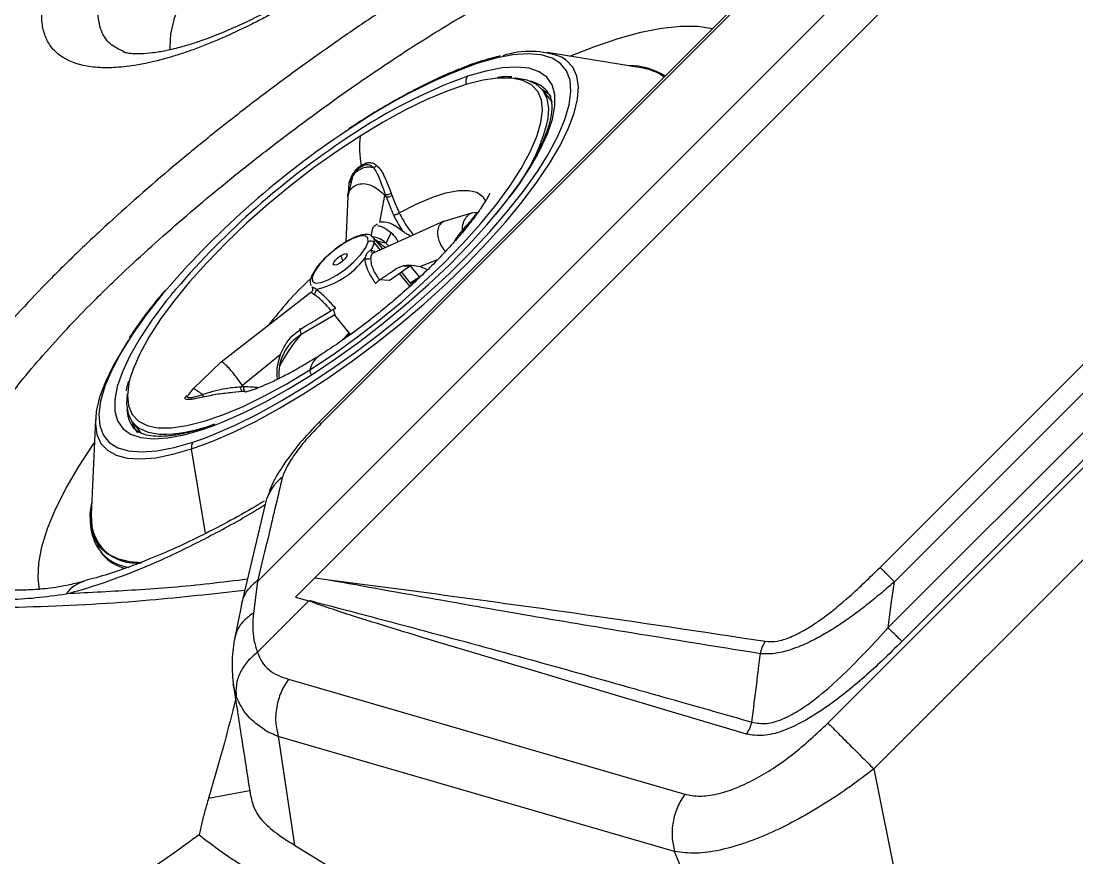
# Model space of a CAD drawing. Extents: x 409 to 498, y 628 to 778.
# Drawn here: x 482.229 to 486.954, y 652.049 to 655.792 of the extents above; entities that cross this region are included whole.
import ezdxf

# ---------------------------------------------------------------- set-up
doc = ezdxf.new("R2010")
doc.units = 0
doc.header["$MEASUREMENT"] = 0
doc.layers.add('1', color=4, linetype='Continuous')
doc.layers.add('GEOMETRY', color=4, linetype='Continuous', lineweight=25)

# ---------------------------------------------------------------- blocks, each defined once
blk = doc.blocks.new('2026_PULSE')
at = {"layer": 'GEOMETRY'}
for p, q in [((81.1542, 14.7679), (74.7122, 8.326)), ((81.1386, 14.5132), (74.967, 8.3415)), ((80.4423, 14.4943), (74.9859, 9.0379)), ((80.4503, 14.4862), (74.9939, 9.0298)), ((77.2633, 7.6915), (81.7888, 12.217)), ((81.9941, 12.0117), (77.4685, 7.4861)), ((77.4966, 8.3877), (81.0924, 11.9836)), ((77.5327, 8.1183), (81.3619, 11.9474)), ((81.1565, 11.9195), (77.5607, 8.3237)), ((81.4235, 11.8858), (77.5944, 8.0566)), ((76.4272, 10.6229), (76.0063, 10.6915)), ((76.5353, 10.5873), (76.5095, 10.6005)), ((76.0159, 10.4874), (75.9854, 10.525)), ((76.0091, 10.5143), (76.0062, 10.5181)), ((75.1356, 10.1363), (75.1145, 10.0465)), ((75.1293, 10.1153), (75.1344, 10.1313)), ((75.1476, 10.1554), (75.1376, 10.1399)), ((75.1179, 10.061), (75.1209, 10.1088)), ((75.1145, 10.0464), (75.105, 9.8427)), ((75.2574, 9.9325), (75.2805, 10.0513)), ((75.2805, 10.0513), (75.2858, 10.0458)), ((75.7768, 9.9673), (75.8239, 10.0276)), ((75.8239, 10.0276), (75.8246, 10.0268)), ((75.673, 9.9742), (75.5439, 9.936)), ((75.6897, 9.9756), (75.6683, 9.973)), ((75.5446, 9.9363), (75.2274, 9.793)), ((75.6708, 9.9463), (75.6759, 9.9466)), ((75.309, 9.8847), (75.2849, 9.838)), ((75.2707, 9.8125), (75.2297, 9.863)), ((75.2329, 9.8403), (75.2595, 9.8075)), ((75.2482, 9.8463), (75.2374, 9.8535)), ((75.2849, 9.838), (75.2482, 9.8463)), ((75.2849, 9.838), (75.2998, 9.8257)), ((75.2275, 9.7938), (75.2276, 9.7939)), ((75.3046, 9.6745), (75.3899, 9.7356)), ((75.3655, 9.7363), (75.3899, 9.7356)), ((75.4362, 9.686), (75.3934, 9.7379)), ((75.4366, 9.7338), (75.5168, 9.7651)), ((75.4716, 9.7195), (75.4366, 9.7338)), ((75.3444, 9.703), (75.3918, 9.6447)), ((75.4006, 9.6526), (75.3541, 9.7099)), ((75.3004, 9.6715), (75.2551, 9.6744)), ((75.3004, 9.6715), (75.3046, 9.6745)), ((75.4148, 9.6729), (75.3948, 9.6598)), ((75.4117, 9.6678), (75.3963, 9.6579)), ((75.4251, 9.6762), (75.4117, 9.6678)), ((75.4362, 9.686), (75.4148, 9.6729)), ((74.9496, 9.6176), (74.547, 9.3061)), ((75.0496, 9.5133), (74.9057, 9.4295)), ((75.0487, 9.5439), (75.0567, 9.5175)), ((75.0567, 9.5175), (75.0496, 9.5133)), ((75.0548, 9.5164), (75.1254, 9.4294)), ((74.9057, 9.4295), (74.901, 9.4578)), ((75.1197, 9.4364), (75.0863, 9.4014)), ((75.1213, 9.4345), (75.101, 9.4137)), ((74.8122, 9.3391), (74.643, 9.2015)), ((74.5478, 9.3068), (74.4216, 9.1862)), ((74.4215, 9.1862), (74.3987, 9.1574)), ((74.6416, 9.1741), (74.6, 9.1696)), ((74.6475, 9.1952), (74.643, 9.2015)), ((73.9848, 9.049), (73.9657, 8.6229)), ((74.152, 9.0354), (74.1825, 8.9978)), ((74.5178, 9.0284), (74.4751, 9.0129)), ((74.1515, 9.0175), (74.1545, 9.0136)), ((74.1825, 8.9978), (74.1945, 8.9852)), ((74.4637, 9.0046), (74.5078, 9.0199)), ((74.4214, 8.9482), (74.4698, 8.9651)), ((74.4776, 8.5395), (74.4154, 8.9179)), ((74.7464, 8.6772), (74.6367, 8.2169)), ((74.0101, 8.4546), (74.0182, 8.4446)), ((74.7102, 8.324), (74.6916, 8.1834)), ((74.7122, 8.326), (74.7102, 8.324)), ((74.967, 8.3415), (74.8804, 8.2549)), ((74.967, 8.3415), (75.0308, 8.3317)), ((74.9406, 8.2388), (74.7102, 8.0084)), ((74.8804, 8.2549), (74.9406, 8.2388)), ((74.9406, 8.2388), (74.9428, 8.2382)), ((74.6379, 8.2196), (74.6058, 8.0588)), ((74.6029, 7.8607), (74.6019, 7.8652)), ((74.6148, 7.8096), (74.6029, 7.8607)), ((74.8484, 7.8877), (76.6225, 7.3733)), ((76.577, 7.117), (74.803, 7.6314)), ((74.803, 7.6314), (74.8072, 7.6029)), ((74.8072, 7.6029), (74.8753, 7.1457)), ((77.4685, 7.4861), (77.5766, 6.9519)), ((74.4912, 7.3548), (74.6749, 7.3899)), ((74.8753, 7.1457), (77.1198, 5.7713)), ((77.1198, 5.7713), (76.577, 7.117))]:
    blk.add_line(p, q, dxfattribs=at)
at = {"layer": 'GEOMETRY', "flags": 128}
for points in [[(74.5164, 11.1877), (74.4974, 11.16), (74.442, 11.0726), (74.3963, 10.9894), (74.3607, 10.9112), (74.3356, 10.8389), (74.3212, 10.7732), (74.3178, 10.7148), (74.3185, 10.7025)], [(76.1083, 10.6748), (76.2154, 10.7173), (76.3238, 10.7541), (76.4251, 10.7818), (76.5188, 10.8002), (76.6041, 10.8092), (76.6805, 10.8088), (76.7472, 10.799)], [(76.0104, 10.2346), (76.0145, 10.2415), (76.0558, 10.3196), (76.0862, 10.392), (76.1054, 10.4578), (76.113, 10.5164), (76.1091, 10.5671), (76.0936, 10.6093), (76.0668, 10.6425), (76.0289, 10.6665), (75.9804, 10.681), (75.9218, 10.6857), (75.8536, 10.6807), (75.7768, 10.6659), (75.692, 10.6417)], [(74.4154, 8.9179), (74.5061, 8.951), (74.6026, 8.9926), (74.7038, 9.0424), (74.8087, 9.0998), (74.9162, 9.1641), (75.0253, 9.2349), (75.1348, 9.3113), (75.2435, 9.3925), (75.3505, 9.4778), (75.4545, 9.5662), (75.5545, 9.6568), (75.6495, 9.7487), (75.7385, 9.8411), (75.8206, 9.9328), (75.895, 10.023), (75.9608, 10.1107), (76.0175, 10.1951), (76.0644, 10.2753), (76.101, 10.3505), (76.127, 10.4198), (76.1421, 10.4826), (76.1462, 10.5383), (76.1391, 10.5862), (76.1211, 10.6259), (76.0922, 10.6569), (76.0709, 10.6707)], [(75.9644, 10.2361), (75.9745, 10.2551), (76.0081, 10.3273), (76.0306, 10.3933), (76.0416, 10.4522), (76.0411, 10.5034), (76.0291, 10.5463), (76.0056, 10.5804), (75.971, 10.6053), (75.9257, 10.6207), (75.8702, 10.6264), (75.8052, 10.6223), (75.7314, 10.6086), (75.6497, 10.5853)], [(75.7738, 10.5755), (75.7199, 10.5672), (75.6429, 10.5478), (75.5585, 10.519), (75.4678, 10.481), (75.3719, 10.4345), (75.2721, 10.3799), (75.1696, 10.3179)], [(75.9858, 10.4339), (75.9809, 10.4794), (75.9644, 10.5177), (75.9365, 10.5469), (75.8976, 10.5666), (75.848, 10.5766), (75.7886, 10.5768), (75.7738, 10.5755)], [(76.0109, 10.3955), (76.0137, 10.4408), (76.0063, 10.4858), (75.9875, 10.5223), (75.9576, 10.5497), (75.9168, 10.5678), (75.8658, 10.5764), (75.8618, 10.5766)], [(75.9831, 10.5277), (76.0083, 10.5116), (76.025, 10.4949)], [(76.0159, 10.4874), (76.0262, 10.4723), (76.0286, 10.4681)], [(74.9442, 9.2715), (75.0482, 9.3401), (75.1522, 9.4144), (75.2551, 9.4934), (75.3555, 9.5763), (75.4521, 9.6618), (75.5437, 9.7491), (75.6292, 9.8369), (75.7076, 9.9242), (75.7777, 10.0099), (75.8388, 10.0929), (75.89, 10.1721), (75.9308, 10.2466), (75.9606, 10.3154), (75.979, 10.3776), (75.9858, 10.4325), (75.9858, 10.4339)], [(75.1696, 10.3179), (75.0656, 10.2493), (74.9615, 10.1751), (74.8587, 10.096), (74.7583, 10.0132), (74.6617, 9.9276), (74.5701, 9.8403), (74.4845, 9.7525), (74.4062, 9.6652), (74.3361, 9.5795), (74.275, 9.4965), (74.2238, 9.4173), (74.183, 9.3429), (74.1532, 9.2741), (74.1395, 9.2312)], [(74.4698, 8.9651), (74.5131, 8.9818), (74.6108, 9.0242), (74.7133, 9.0751), (74.8197, 9.1339), (74.9286, 9.1999), (75.0389, 9.2725), (75.1494, 9.3508), (75.2589, 9.4339), (75.3662, 9.521), (75.4701, 9.6111), (75.5694, 9.7032), (75.6632, 9.7963), (75.7503, 9.8894), (75.8298, 9.9815), (75.9008, 10.0715), (75.9626, 10.1585), (76.0104, 10.2346)], [(74.5078, 9.0199), (74.5524, 9.0371), (74.647, 9.0786), (74.7463, 9.1284), (74.8494, 9.186), (74.9548, 9.2508), (75.0614, 9.322), (75.168, 9.3987), (75.2733, 9.48), (75.3761, 9.5651), (75.4751, 9.6528), (75.5692, 9.7422), (75.6573, 9.8323), (75.7383, 9.9218), (75.8114, 10.0099), (75.8756, 10.0955), (75.9302, 10.1776), (75.9644, 10.2361)], [(75.1293, 10.1153), (75.1292, 10.1142), (75.1288, 10.1131), (75.1281, 10.1121), (75.1271, 10.1112), (75.1259, 10.1104), (75.1244, 10.1097), (75.1227, 10.1092), (75.1209, 10.1088)], [(75.3447, 9.9738), (75.4197, 10.0123), (75.4897, 10.0422), (75.5533, 10.0629), (75.6091, 10.0738), (75.6558, 10.0748), (75.6924, 10.0659), (75.7181, 10.0471), (75.7302, 10.0262)], [(75.2055, 9.8449), (75.2041, 9.863), (75.1905, 9.8715), (75.1663, 9.8697), (75.1336, 9.8578), (75.0956, 9.8368), (75.0562, 9.8089), (75.0192, 9.7768), (74.9881, 9.7436), (74.9661, 9.7126), (74.9553, 9.6867)], [(74.9553, 9.6867), (74.9567, 9.6687), (74.9702, 9.6601), (74.9945, 9.6619), (75.0272, 9.6739), (75.0651, 9.6948), (75.1045, 9.7228), (75.1415, 9.7549), (75.1726, 9.7881), (75.1946, 9.8191), (75.2055, 9.8449)], [(75.0765, 9.7481), (75.0649, 9.7419), (75.0555, 9.7393), (75.05, 9.7408), (75.0491, 9.7461), (75.0529, 9.7544), (75.061, 9.7644), (75.0719, 9.7747), (75.0842, 9.7836)], [(75.0842, 9.7836), (75.0959, 9.7898), (75.1052, 9.7924), (75.1107, 9.7909), (75.1116, 9.7856), (75.1078, 9.7773), (75.0998, 9.7673), (75.0888, 9.757), (75.0765, 9.7481)], [(75.4117, 9.6678), (75.4131, 9.6713), (75.4148, 9.6729)], [(74.3058, 9.6348), (74.2836, 9.6084), (74.2126, 9.5183), (74.1508, 9.4314), (74.099, 9.3483), (74.0576, 9.2702), (74.0272, 9.1979), (74.008, 9.132), (74.0004, 9.0735), (74.0043, 9.0228), (74.0198, 8.9806), (74.0466, 8.9473), (74.0845, 8.9234), (74.133, 8.9089), (74.1917, 8.9042), (74.2598, 8.9092), (74.3367, 8.9239), (74.4214, 8.9482)], [(74.3246, 9.608), (74.3021, 9.5799), (74.2379, 9.4943), (74.1832, 9.4123), (74.1389, 9.3347), (74.1053, 9.2626), (74.0828, 9.1966), (74.0718, 9.1377), (74.0723, 9.0865), (74.0844, 9.0436), (74.1078, 9.0095), (74.1424, 8.9846), (74.1877, 8.9692), (74.2432, 8.9635), (74.3082, 8.9676), (74.382, 8.9813), (74.4637, 9.0046)], [(74.132, 9.4024), (74.1133, 9.3733), (74.0664, 9.2932), (74.0298, 9.218), (74.0038, 9.1487), (73.9887, 9.0859), (73.9846, 9.0302), (73.9891, 8.9923)], [(74.2542, 9.0141), (74.2657, 9.0128), (74.3252, 9.0126), (74.3939, 9.0223), (74.4709, 9.0416), (74.5553, 9.0704), (74.646, 9.1084), (74.7419, 9.155), (74.8417, 9.2096), (74.9442, 9.2715)], [(74.1395, 9.2312), (74.1348, 9.2118), (74.128, 9.1569), (74.1329, 9.11), (74.1493, 9.0717), (74.1772, 9.0426), (74.2162, 9.0228), (74.2542, 9.0141)], [(74.1264, 9.1648), (74.1236, 9.1196), (74.1311, 9.0746), (74.1499, 9.0381), (74.1798, 9.0107), (74.2206, 8.9925), (74.2716, 8.984), (74.2756, 8.9837)], [(74.1498, 9.0382), (74.163, 9.0054), (74.1734, 8.9904)], [(74.9859, 9.0379), (74.9868, 9.0369), (74.9939, 9.0298)], [(73.9891, 8.9923), (73.9916, 8.9823), (74.0097, 8.9426), (74.0386, 8.9116), (74.078, 8.8895), (74.1275, 8.8766), (74.1867, 8.873), (74.2549, 8.8787), (74.3314, 8.8938), (74.4154, 8.9179)], [(73.7345, 8.2881), (73.728, 8.3395), (73.731, 8.4063), (73.7452, 8.4804), (73.7704, 8.5615), (73.8066, 8.6488), (73.8535, 8.7419), (73.9107, 8.8399), (73.9779, 8.9424), (73.9802, 8.9457)], [(74.1895, 8.4083), (74.1392, 8.4122), (74.0831, 8.4256), (74.0372, 8.4484), (74.0018, 8.4803), (73.9774, 8.521), (73.9641, 8.5703), (73.962, 8.6277), (73.9682, 8.6774)], [(73.9657, 8.6229), (73.9681, 8.5702), (73.9813, 8.521), (74.0057, 8.4803), (74.0409, 8.4485), (74.0868, 8.4258), (74.1428, 8.4125), (74.1878, 8.4087)], [(74.0126, 8.4517), (74.0107, 8.4539), (74.0101, 8.4546)], [(77.5327, 8.1183), (77.5483, 8.2333), (77.5607, 8.3237)]]:
    blk.add_lwpolyline(points, dxfattribs=at)
at = {"layer": 'GEOMETRY'}
for centre, radius, start, end in [((75.931, 10.3045), 0.392, 69.0868, 108.1954), ((76.5556, 8.2544), 2.5387, 109.8878, 124.6686), ((75.7107, 10.6281), 0.0231, 108.658, 144.0952), ((76.3831, 10.371), 0.2608, 54.8852, 92.1233), ((76.4718, 8.3226), 2.4074, 109.9672, 125.0837), ((75.6855, 10.5623), 0.0425, 147.2276, 198.8628), ((76.3968, 10.3955), 0.2294, 54.3274, 82.3706), ((76.3998, 10.4032), 0.2214, 53.805, 82.8917), ((75.903, 10.4307), 0.1352, 40.2705, 77.8884), ((75.1684, 10.5924), 0.8652, 319.2494, 346.8473), ((77.3061, 7.0305), 3.973, 123.5308, 139.0424), ((75.5605, 10.2674), 0.3942, 172.6383, 191.8197), ((77.1179, 7.261), 3.6485, 123.8041, 139.9621), ((75.2889, 10.0889), 0.0327, 257.3816, 306.2974), ((75.2923, 10.0788), 0.0336, 258.7289, 306.3401), ((75.2165, 9.8266), 0.0214, 39.8032, 120.9844), ((75.1243, 9.8684), 0.1122, 326.6459, 345.4577), ((75.2166, 9.7709), 0.0958, 44.5005, 84.6946), ((75.2098, 9.8486), 0.0245, 340.1283, 36.256), ((75.0125, 9.7461), 0.0808, 9.8319, 27.6079), ((75.234, 9.8086), 0.0161, 186.7133, 246.2983), ((74.8906, 10.002), 0.3792, 282.5043, 322.093), ((75.2021, 9.8887), 0.1203, 264.0861, 276.8693), ((74.9638, 9.6728), 0.0164, 121.4666, 167.3392), ((75.9829, 8.5589), 1.5257, 132.8284, 143.2805), ((74.9433, 9.6309), 0.0294, 311.6546, 1.8669), ((75.0093, 9.2542), 0.2036, 120.5985, 186.0218), ((75.5525, 8.8891), 0.8442, 139.9887, 151.7942), ((75.0442, 9.2506), 0.1021, 124.8748, 168.1528), ((74.9789, 9.2723), 0.0347, 181.3371, 221.0994), ((74.658, 9.1908), 0.0235, 170.021, 225.6527), ((74.67, 9.1906), 0.0229, 168.6399, 225.4938), ((74.2685, 9.099), 0.1426, 181.1798, 214.8759), ((74.2754, 9.6497), 0.666, 270.0139, 289.0877), ((74.4824, 8.991), 0.0231, 108.4527, 144.1247), ((74.4546, 8.9259), 0.04, 146.0924, 191.4984), ((74.9354, 8.6326), 0.1942, 125.9793, 166.6828), ((74.1655, 8.6072), 0.2003, 175.5065, 277.5204), ((74.1634, 8.5915), 0.2057, 222.8425, 261.7003), ((74.162, 8.5673), 0.189, 220.4701, 256.4046), ((73.9737, 8.1831), 0.1475, 104.5851, 144.0931)]:
    blk.add_arc(centre, radius, start, end, dxfattribs=at)
for points, knots in [([(74.5503, 10.7552), (74.5916, 10.7731), (74.6336, 10.7927), (74.6976, 10.8246), (74.7191, 10.8357), (74.7625, 10.8586), (74.7843, 10.8705), (74.8935, 10.9315), (74.9814, 10.9858), (75.114, 11.0753), (75.1584, 11.1065), (75.225, 11.1554), (75.2473, 11.172), (75.2913, 11.2055), (75.3131, 11.2225), (75.4217, 11.3085), (75.5061, 11.3806), (75.6087, 11.4749), (75.6291, 11.4939), (75.6695, 11.5325), (75.6895, 11.5519), (75.7485, 11.6102), (75.7865, 11.6492), (75.8969, 11.7669), (75.9656, 11.846), (76.0452, 11.9457), (76.0607, 11.9656), (76.0909, 12.0051), (76.1056, 12.0247), (76.1482, 12.0831), (76.1749, 12.1216), (76.2248, 12.1975), (76.2481, 12.2349), (76.2804, 12.2902), (76.2908, 12.3084), (76.3106, 12.3448), (76.32, 12.3627), (76.3644, 12.4507), (76.3918, 12.5165), (76.421, 12.608), (76.4287, 12.6374), (76.44, 12.6936), (76.4435, 12.72), (76.4478, 12.7942), (76.4424, 12.8371), (76.4252, 12.8821), (76.4212, 12.8907), (76.4122, 12.9069), (76.4072, 12.9145), (76.3908, 12.9359), (76.3778, 12.9481), (76.3482, 12.9687), (76.3315, 12.977), (76.3035, 12.9866), (76.2936, 12.9893), (76.273, 12.9937), (76.2622, 12.9955), (76.2059, 13.0014), (76.1545, 12.9981), (76.068, 12.9814), (76.0375, 12.9739), (75.9894, 12.9597), (75.9729, 12.9545), (75.9394, 12.9431), (75.9223, 12.9369), (75.8702, 12.917), (75.8342, 12.902), (75.7783, 12.8766), (75.7594, 12.8677), (75.7213, 12.8492), (75.702, 12.8396), (75.6048, 12.7895), (75.5241, 12.7434), (75.4192, 12.6784), (75.398, 12.665), (75.3553, 12.6375), (75.3337, 12.6234), (75.2688, 12.5803), (75.2256, 12.5505), (75.0954, 12.4583), (75.0083, 12.393), (74.8988, 12.3064), (74.8769, 12.2889), (74.8334, 12.2536), (74.8118, 12.2358), (74.7476, 12.1823), (74.6631, 12.1101), (74.5811, 12.0364), (74.5205, 11.9804), (74.5005, 11.9617), (74.4608, 11.9239), (74.4411, 11.905), (74.3443, 11.8105), (74.2722, 11.7357), (74.1717, 11.6243), (74.1396, 11.5874), (74.0934, 11.5321), (74.0783, 11.5137), (74.0492, 11.4774), (74.0351, 11.4594), (73.9671, 11.3704), (73.92, 11.302), (73.8707, 11.2199), (73.8613, 11.2037), (73.8435, 11.1715), (73.8351, 11.1556), (73.8116, 11.1089), (73.7982, 11.0789), (73.7646, 10.9926), (73.7509, 10.9397), (73.7452, 10.8795), (73.7447, 10.8678), (73.7447, 10.8452), (73.7453, 10.8343), (73.7488, 10.8028), (73.7534, 10.7833), (73.7671, 10.7475), (73.7761, 10.7311), (73.7989, 10.7016), (73.8126, 10.6883), (73.8598, 10.6542), (73.8995, 10.6387), (73.9589, 10.6282), (73.9713, 10.6266), (73.9971, 10.6242), (74.0105, 10.6235), (74.0521, 10.6228), (74.0814, 10.6242), (74.1738, 10.6339), (74.2415, 10.6477), (74.3336, 10.6744), (74.3524, 10.6803), (74.3906, 10.6928), (74.4099, 10.6996), (74.4687, 10.7211), (74.509, 10.7372), (74.5503, 10.7552)], [0, 0, 0, 0, 0.015625, 0.015625, 0.023437, 0.023437, 0.03125, 0.03125, 0.0625, 0.0625, 0.078125, 0.078125, 0.085937, 0.085937, 0.09375, 0.09375, 0.125, 0.125, 0.132812, 0.132812, 0.140625, 0.140625, 0.15625, 0.15625, 0.1875, 0.1875, 0.195312, 0.195312, 0.203125, 0.203125, 0.21875, 0.21875, 0.234375, 0.234375, 0.242187, 0.242187, 0.25, 0.25, 0.28125, 0.28125, 0.296875, 0.296875, 0.3125, 0.3125, 0.34375, 0.34375, 0.351562, 0.351562, 0.359375, 0.359375, 0.375, 0.375, 0.390625, 0.390625, 0.398437, 0.398437, 0.40625, 0.40625, 0.4375, 0.4375, 0.453125, 0.453125, 0.460937, 0.460937, 0.46875, 0.46875, 0.484375, 0.484375, 0.492187, 0.492187, 0.5, 0.5, 0.53125, 0.53125, 0.539062, 0.539062, 0.546875, 0.546875, 0.5625, 0.5625, 0.59375, 0.59375, 0.601562, 0.601562, 0.609375, 0.609375, 0.625, 0.640625, 0.640625, 0.648437, 0.648437, 0.65625, 0.65625, 0.6875, 0.6875, 0.703125, 0.703125, 0.710937, 0.710937, 0.71875, 0.71875, 0.75, 0.75, 0.757812, 0.757812, 0.765625, 0.765625, 0.78125, 0.78125, 0.8125, 0.8125, 0.820312, 0.820312, 0.828125, 0.828125, 0.84375, 0.84375, 0.859375, 0.859375, 0.875, 0.875, 0.90625, 0.90625, 0.914062, 0.914062, 0.921875, 0.921875, 0.9375, 0.9375, 0.96875, 0.96875, 0.976562, 0.976562, 0.984375, 0.984375, 1, 1, 1, 1]), ([(74.1119, 10.6951), (74.0904, 10.7053), (74.0411, 10.7288), (74.0029, 10.7961), (73.992, 10.8893), (74.0184, 11.0052), (74.0792, 11.1398), (74.1744, 11.2903), (74.2999, 11.4526), (74.4521, 11.6223), (74.6251, 11.7949), (74.8134, 11.9658), (75.0103, 12.13), (75.2102, 12.283), (75.4112, 12.4235), (75.6082, 12.5458), (75.7987, 12.6466), (75.9652, 12.7144), (76.1041, 12.7483), (76.2139, 12.7517), (76.2949, 12.7225), (76.344, 12.678), (76.3531, 12.6325), (76.3561, 12.6173)], [0, 0, 0, 0, 0.037222, 0.085046, 0.13287, 0.181425, 0.229982, 0.279348, 0.328719, 0.378522, 0.428329, 0.478088, 0.527848, 0.57712, 0.626391, 0.6782, 0.730005, 0.784627, 0.832332, 0.880034, 0.927873, 0.975712, 1, 1, 1, 1]), ([(76.3605, 12.619), (76.3604, 12.6191), (76.3598, 12.6209), (76.3617, 12.6136), (76.3616, 12.5949), (76.3583, 12.5638), (76.3495, 12.5222), (76.334, 12.4703), (76.3107, 12.4089), (76.279, 12.3391), (76.2388, 12.2622), (76.1901, 12.1794), (76.1331, 12.0923), (76.0683, 12.0018), (75.9957, 11.9082), (75.9154, 11.8118), (75.8278, 11.7134), (75.7338, 11.6146), (75.6346, 11.5167), (75.5317, 11.4214), (75.4264, 11.33), (75.3197, 11.2433), (75.2116, 11.1614), (75.1022, 11.084), (74.9922, 11.0116), (74.8828, 10.945), (74.7757, 10.8851), (74.6724, 10.8327), (74.5746, 10.7883), (74.4879, 10.7537), (74.4369, 10.7368), (74.4139, 10.7292)], [0, 0, 0, 0, 0.0021279, 0.0323008, 0.0619243, 0.0920206, 0.1232332, 0.1557419, 0.1894699, 0.224201, 0.2596544, 0.2955383, 0.3315833, 0.3675901, 0.4040057, 0.4412863, 0.4792169, 0.5175608, 0.5560633, 0.5944001, 0.6323327, 0.6697098, 0.7068562, 0.7444814, 0.7824117, 0.8204935, 0.8584998, 0.8962127, 0.9334369, 0.9699943, 1, 1, 1, 1]), ([(76.8888, 11.3314), (76.8882, 11.3326), (76.8875, 11.3339), (76.8863, 11.3363), (76.8843, 11.34), (76.8796, 11.3484), (76.8753, 11.3553), (76.8662, 11.3686), (76.8596, 11.3769), (76.838, 11.4002), (76.8214, 11.4136), (76.7651, 11.4472), (76.7188, 11.461), (76.6495, 11.4672), (76.6351, 11.4679), (76.6055, 11.4681), (76.5902, 11.4677), (76.5429, 11.4648), (76.5096, 11.4606), (76.4393, 11.4481), (76.4024, 11.4396), (76.3442, 11.4238), (76.3244, 11.418), (76.2837, 11.4053), (76.2629, 11.3984), (76.1569, 11.3614), (76.0671, 11.3241), (75.9248, 11.2573), (75.876, 11.2332), (75.801, 11.1944), (75.7757, 11.181), (75.7243, 11.1532), (75.6983, 11.1389), (75.5679, 11.0657), (75.4612, 11.0016), (75.2977, 10.8975), (75.2425, 10.8615), (75.131, 10.7868), (75.0745, 10.7479), (74.906, 10.6295), (74.7945, 10.5476), (74.6283, 10.4202), (74.5732, 10.377), (74.4907, 10.311), (74.4632, 10.2888), (74.4086, 10.2441), (74.3816, 10.2218), (74.2477, 10.11), (74.1447, 10.02), (73.9964, 9.8841), (73.948, 9.8386), (73.877, 9.7701), (73.8536, 9.7472), (73.8076, 9.7016), (73.7851, 9.6789), (73.6748, 9.5661), (73.5938, 9.4777), (73.483, 9.3475), (73.4479, 9.3045), (73.3981, 9.2406), (73.382, 9.2194), (73.351, 9.1775), (73.3361, 9.1569), (73.2647, 9.0548), (73.217, 8.9771), (73.1598, 8.8663), (73.1432, 8.8304), (73.1148, 8.7604), (73.1033, 8.7266), (73.0944, 8.6943)], [0, 0, 0, 0, 0.001953, 0.001953, 0.003906, 0.007812, 0.015625, 0.015625, 0.03125, 0.03125, 0.0625, 0.0625, 0.125, 0.125, 0.140625, 0.140625, 0.15625, 0.15625, 0.1875, 0.1875, 0.21875, 0.21875, 0.234375, 0.234375, 0.25, 0.25, 0.3125, 0.3125, 0.34375, 0.34375, 0.359375, 0.359375, 0.375, 0.375, 0.4375, 0.4375, 0.46875, 0.46875, 0.5, 0.5, 0.5625, 0.5625, 0.59375, 0.59375, 0.609375, 0.609375, 0.625, 0.625, 0.6875, 0.6875, 0.71875, 0.71875, 0.734375, 0.734375, 0.75, 0.75, 0.8125, 0.8125, 0.84375, 0.84375, 0.859375, 0.859375, 0.875, 0.875, 0.9375, 0.9375, 0.96875, 0.96875, 1, 1, 1, 1]), ([(73.344, 8.6888), (73.3522, 8.7182), (73.3628, 8.7489), (73.389, 8.8125), (73.4044, 8.8452), (73.4572, 8.946), (73.5013, 9.0165), (73.5673, 9.1092), (73.581, 9.128), (73.6096, 9.166), (73.6245, 9.1853), (73.6705, 9.2433), (73.7028, 9.2823), (73.8049, 9.4004), (73.8795, 9.4805), (73.9809, 9.5827), (74.0015, 9.6033), (74.0437, 9.6446), (74.0652, 9.6653), (74.1303, 9.7274), (74.1746, 9.7686), (74.3105, 9.8917), (74.4047, 9.9732), (74.5269, 10.0745), (74.5516, 10.0948), (74.6013, 10.1352), (74.6264, 10.1554), (74.7016, 10.2152), (74.7519, 10.2544), (74.9033, 10.3701), (75.0048, 10.4446), (75.158, 10.5525), (75.2095, 10.5879), (75.3109, 10.6561), (75.361, 10.689), (75.5097, 10.7843), (75.6067, 10.8432), (75.7254, 10.9107), (75.749, 10.9239), (75.7957, 10.9495), (75.8188, 10.9619), (75.8871, 10.9978), (75.9315, 11.0201), (76.0611, 11.0822), (76.1429, 11.1171), (76.2395, 11.1519), (76.2585, 11.1584), (76.2956, 11.1705), (76.3137, 11.176), (76.3668, 11.191), (76.4005, 11.1991), (76.4646, 11.2114), (76.495, 11.2156), (76.5381, 11.2188), (76.5521, 11.2194), (76.5792, 11.2195), (76.5924, 11.2191), (76.6556, 11.2142), (76.6978, 11.2021), (76.7664, 11.162), (76.7927, 11.134), (76.8106, 11.0975)], [0, 0, 0, 0, 0.03125, 0.03125, 0.0625, 0.0625, 0.125, 0.125, 0.140625, 0.140625, 0.15625, 0.15625, 0.1875, 0.1875, 0.25, 0.25, 0.265625, 0.265625, 0.28125, 0.28125, 0.3125, 0.3125, 0.375, 0.375, 0.390625, 0.390625, 0.40625, 0.40625, 0.4375, 0.4375, 0.5, 0.5, 0.53125, 0.53125, 0.5625, 0.5625, 0.625, 0.625, 0.640625, 0.640625, 0.65625, 0.65625, 0.6875, 0.6875, 0.75, 0.75, 0.765625, 0.765625, 0.78125, 0.78125, 0.8125, 0.8125, 0.84375, 0.84375, 0.859375, 0.859375, 0.875, 0.875, 0.9375, 0.9375, 1, 1, 1, 1]), ([(74.4139, 10.7292), (74.3998, 10.725), (74.3599, 10.7129), (74.3003, 10.6987), (74.2387, 10.6885), (74.1879, 10.6845), (74.1486, 10.6855), (74.123, 10.6892), (74.1111, 10.6931), (74.1109, 10.6932), (74.1109, 10.6932)], [0, 0, 0, 0, 0.083508, 0.235561, 0.386325, 0.534965, 0.680719, 0.823344, 0.963783, 1, 1, 1, 1]), ([(75.7034, 10.65), (75.6886, 10.6452), (75.6708, 10.6395), (75.6518, 10.6318), (75.6486, 10.6305)], [0, 0, 0, 0, 0.830185, 1, 1, 1, 1]), ([(75.7967, 10.676), (75.7743, 10.6706), (75.7442, 10.6632), (75.7118, 10.6527), (75.7034, 10.65)], [0, 0, 0, 0, 0.740311, 1, 1, 1, 1]), ([(75.6486, 10.6305), (75.622, 10.6203), (75.5656, 10.5986), (75.4737, 10.5558), (75.387, 10.5118), (75.3311, 10.4797), (75.309, 10.467)], [0, 0, 0, 0, 0.252829, 0.534998, 0.816376, 1, 1, 1, 1]), ([(75.8487, 10.582), (75.8415, 10.5827), (75.822, 10.5847), (75.7985, 10.5818), (75.7837, 10.5801)], [0, 0, 0, 0, 0.368758, 1, 1, 1, 1]), ([(76.0073, 10.5146), (76.0107, 10.5102), (76.0194, 10.4993), (76.0261, 10.4738), (76.0281, 10.4372), (76.0218, 10.392), (76.006, 10.3385), (75.9836, 10.2831), (75.9623, 10.2434), (75.9528, 10.2257)], [0, 0, 0, 0, 0.103891, 0.259531, 0.407756, 0.564904, 0.719966, 0.875199, 1, 1, 1, 1]), ([(75.309, 10.467), (75.2974, 10.4604), (75.2523, 10.4351), (75.1869, 10.3947), (75.1332, 10.3588), (75.114, 10.3459)], [0, 0, 0, 0, 0.182307, 0.708319, 1, 1, 1, 1]), ([(75.1209, 10.1088), (75.1241, 10.1194), (75.1296, 10.1379), (75.1451, 10.1611), (75.1603, 10.1767), (75.17, 10.1835), (75.1747, 10.1866)], [0, 0, 0, 0, 0.3618842, 0.6332781, 0.8258589, 1, 1, 1, 1]), ([(75.136, 10.1361), (75.1376, 10.1393), (75.1439, 10.1516), (75.1636, 10.1673), (75.188, 10.1784), (75.2104, 10.1809), (75.2219, 10.1787), (75.2278, 10.1776)], [0, 0, 0, 0, 0.101266, 0.395629, 0.689993, 0.840281, 1, 1, 1, 1]), ([(75.1476, 10.1554), (75.1508, 10.1597), (75.1582, 10.1698), (75.1683, 10.1769), (75.1741, 10.181)], [0, 0, 0, 0, 0.4279705, 1, 1, 1, 1]), ([(75.1741, 10.181), (75.1799, 10.1841), (75.1915, 10.1904), (75.2068, 10.1912), (75.2186, 10.1866), (75.2247, 10.1806), (75.2278, 10.1776)], [0, 0, 0, 0, 0.247356, 0.492706, 0.743429, 1, 1, 1, 1]), ([(75.1741, 10.181), (75.1744, 10.1816), (75.1751, 10.1829), (75.1748, 10.1854), (75.1747, 10.1866)], [0, 0, 0, 0, 0.492502, 1, 1, 1, 1]), ([(75.1747, 10.1866), (75.1808, 10.1901), (75.1931, 10.1969), (75.2115, 10.2001), (75.2289, 10.1971), (75.2384, 10.1901), (75.2435, 10.1863)], [0, 0, 0, 0, 0.226967, 0.451796, 0.708271, 1, 1, 1, 1]), ([(75.2278, 10.1776), (75.2292, 10.1778), (75.232, 10.1781), (75.2363, 10.18), (75.2403, 10.1827), (75.2425, 10.1851), (75.2435, 10.1863)], [0, 0, 0, 0, 0.246153, 0.50002, 0.753876, 1, 1, 1, 1]), ([(75.2278, 10.1776), (75.2317, 10.1723), (75.241, 10.16), (75.253, 10.1341), (75.2669, 10.0994), (75.2764, 10.0722), (75.2817, 10.0569)], [0, 0, 0, 0, 0.182524, 0.429956, 0.681794, 1, 1, 1, 1]), ([(75.2435, 10.1863), (75.2488, 10.1808), (75.2611, 10.1681), (75.2761, 10.1409), (75.2922, 10.1054), (75.3025, 10.0778), (75.3082, 10.0625)], [0, 0, 0, 0, 0.190422, 0.44061, 0.68976, 1, 1, 1, 1]), ([(75.1147, 10.0464), (75.1147, 10.047), (75.1135, 10.0567), (75.1214, 10.075), (75.1418, 10.094), (75.1694, 10.1057), (75.1997, 10.1048), (75.2278, 10.0941), (75.2549, 10.0765), (75.2714, 10.0604), (75.2805, 10.0513)], [0, 0, 0, 0, 0.008963, 0.151495, 0.282671, 0.413847, 0.556379, 0.672268, 0.816793, 1, 1, 1, 1]), ([(75.2805, 10.0513), (75.2808, 10.0524), (75.2811, 10.0543), (75.2815, 10.0561), (75.2817, 10.0569)], [0, 0, 0, 0, 0.56, 1, 1, 1, 1]), ([(75.2817, 10.0569), (75.2825, 10.0549), (75.2838, 10.0512), (75.2852, 10.0475), (75.2858, 10.0458)], [0, 0, 0, 0, 0.560236, 1, 1, 1, 1]), ([(75.2858, 10.0458), (75.2915, 10.031), (75.3017, 10.0044), (75.3136, 9.9774), (75.3189, 9.9654)], [0, 0, 0, 0, 0.5597975, 1, 1, 1, 1]), ([(75.3082, 10.0625), (75.309, 10.0605), (75.3103, 10.0569), (75.3116, 10.0533), (75.3122, 10.0517)], [0, 0, 0, 0, 0.5607008, 1, 1, 1, 1]), ([(75.3122, 10.0517), (75.3178, 10.0373), (75.3278, 10.0116), (75.3396, 9.9853), (75.3447, 9.9738)], [0, 0, 0, 0, 0.5597657, 1, 1, 1, 1]), ([(75.7497, 10.0627), (75.7494, 10.0619), (75.7488, 10.0603), (75.7411, 10.0451), (75.7284, 10.0229), (75.7147, 10.0023), (75.7082, 9.9926)], [0, 0, 0, 0, 0.231516, 0.486342, 0.755121, 1, 1, 1, 1]), ([(75.3189, 9.9654), (75.3204, 9.9653), (75.3228, 9.9651), (75.3272, 9.966), (75.3309, 9.967), (75.3348, 9.9684), (75.3396, 9.9706), (75.3427, 9.9725), (75.3447, 9.9738)], [0, 0, 0, 0, 0.238919, 0.368015, 0.5, 0.631985, 0.761081, 1, 1, 1, 1]), ([(75.3447, 9.9738), (75.3559, 9.9519), (75.3738, 9.9169), (75.3991, 9.8864), (75.4086, 9.8749)], [0, 0, 0, 0, 0.624277, 1, 1, 1, 1]), ([(75.6898, 9.9756), (75.69, 9.9755), (75.6907, 9.9751), (75.6879, 9.9692), (75.6793, 9.9571), (75.6671, 9.9416), (75.6526, 9.9249), (75.6384, 9.9092), (75.6299, 9.8995), (75.6257, 9.8946)], [0, 0, 0, 0, 0.0586239, 0.2133354, 0.3693488, 0.5253619, 0.6800735, 0.8382106, 1, 1, 1, 1]), ([(75.6684, 9.9726), (75.6662, 9.9719), (75.6566, 9.9689), (75.6426, 9.954), (75.6309, 9.9333), (75.6258, 9.9122), (75.6257, 9.9006), (75.6257, 9.8946)], [0, 0, 0, 0, 0.0904841, 0.3883789, 0.6862738, 0.8383645, 1, 1, 1, 1]), ([(75.7026, 9.9841), (75.7027, 9.9844), (75.7034, 9.9854), (75.7014, 9.982), (75.6956, 9.9734), (75.6858, 9.96), (75.6735, 9.9439), (75.6638, 9.9317), (75.659, 9.9255), (75.6589, 9.9254)], [0, 0, 0, 0, 0.063691, 0.269284, 0.45018, 0.632062, 0.813864, 0.994788, 1, 1, 1, 1]), ([(75.673, 9.9742), (75.6729, 9.9742), (75.6713, 9.9742), (75.6699, 9.9734), (75.6684, 9.9726)], [0, 0, 0, 0, 0.014043, 1, 1, 1, 1]), ([(75.7082, 9.9926), (75.7073, 9.9911), (75.7057, 9.9887), (75.7034, 9.9855), (75.7025, 9.9842)], [0, 0, 0, 0, 0.594775, 1, 1, 1, 1]), ([(75.6587, 9.9256), (75.6517, 9.9166), (75.6318, 9.891), (75.5906, 9.8433), (75.536, 9.7838), (75.4737, 9.7208), (75.4052, 9.656), (75.3317, 9.5908), (75.2546, 9.5267), (75.1753, 9.465), (75.0957, 9.4071), (75.0324, 9.3641), (74.9963, 9.3411), (74.9858, 9.3344)], [0, 0, 0, 0, 0.049902, 0.143054, 0.239634, 0.338957, 0.440353, 0.543201, 0.64693, 0.751008, 0.854813, 0.957764, 1, 1, 1, 1]), ([(75.2201, 9.8717), (75.2216, 9.8871), (75.2241, 9.9129), (75.2411, 9.9218), (75.2479, 9.9254)], [0, 0, 0, 0, 0.597888, 1, 1, 1, 1]), ([(75.3606, 9.8911), (75.3501, 9.8991), (75.3294, 9.9147), (75.2923, 9.9332), (75.2711, 9.9328), (75.2574, 9.9325)], [0, 0, 0, 0, 0.26963, 0.526471, 1, 1, 1, 1]), ([(75.3189, 9.9654), (75.3258, 9.9511), (75.3379, 9.926), (75.3538, 9.9015), (75.3606, 9.8911)], [0, 0, 0, 0, 0.571583, 1, 1, 1, 1]), ([(75.5447, 9.9363), (75.5384, 9.9321), (75.526, 9.9236), (75.5149, 9.8996), (75.515, 9.871), (75.5245, 9.8422), (75.5366, 9.819), (75.5468, 9.8056), (75.5507, 9.8005)], [0, 0, 0, 0, 0.173756, 0.348423, 0.53821, 0.692521, 0.884961, 1, 1, 1, 1]), ([(75.2288, 9.8624), (75.2246, 9.8667), (75.2155, 9.8759), (75.1951, 9.8781), (75.1705, 9.8747), (75.1383, 9.8627), (75.1013, 9.8424), (75.0685, 9.8204), (75.0501, 9.8048), (75.0434, 9.7991)], [0, 0, 0, 0, 0.109107, 0.233364, 0.381175, 0.560008, 0.73385, 0.903836, 1, 1, 1, 1]), ([(75.2486, 9.9167), (75.2559, 9.9153), (75.2732, 9.9119), (75.2959, 9.8947), (75.309, 9.8847)], [0, 0, 0, 0, 0.4232992, 1, 1, 1, 1]), ([(75.3395, 9.8437), (75.3377, 9.8479), (75.3305, 9.8651), (75.3183, 9.8763), (75.309, 9.8847)], [0, 0, 0, 0, 0.2463247, 1, 1, 1, 1]), ([(75.3975, 9.8699), (75.3953, 9.871), (75.3876, 9.8748), (75.3744, 9.8814), (75.3653, 9.8878), (75.3606, 9.8911)], [0, 0, 0, 0, 0.169788, 0.573633, 1, 1, 1, 1]), ([(75.6257, 9.8946), (75.6201, 9.8877), (75.6068, 9.8716), (75.5952, 9.8548), (75.5905, 9.8444), (75.5898, 9.843)], [0, 0, 0, 0, 0.388941, 0.916197, 1, 1, 1, 1]), ([(75.6257, 9.8946), (75.6264, 9.8935), (75.6278, 9.8912), (75.6283, 9.8892), (75.6285, 9.8882)], [0, 0, 0, 0, 0.496477, 1, 1, 1, 1]), ([(75.2482, 9.8463), (75.2581, 9.8383), (75.2692, 9.8294), (75.2839, 9.8203), (75.2855, 9.8193)], [0, 0, 0, 0, 0.887669, 1, 1, 1, 1]), ([(75.0434, 9.7991), (75.0383, 9.795), (75.0212, 9.7811), (74.9958, 9.7552), (74.9702, 9.7239), (74.9542, 9.6977), (74.9497, 9.6825), (74.9478, 9.6764)], [0, 0, 0, 0, 0.103353, 0.343869, 0.586057, 0.833066, 1, 1, 1, 1]), ([(75.218, 9.8067), (75.2143, 9.8049), (75.207, 9.8014), (75.1964, 9.789), (75.1922, 9.7766), (75.1898, 9.7691)], [0, 0, 0, 0, 0.295725, 0.576123, 1, 1, 1, 1]), ([(75.2274, 9.7928), (75.2268, 9.7925), (75.2248, 9.7918), (75.222, 9.7895), (75.219, 9.7854), (75.217, 9.7788), (75.2167, 9.7727), (75.2165, 9.7693)], [0, 0, 0, 0, 0.0894108, 0.255448, 0.4152365, 0.6826159, 1, 1, 1, 1]), ([(75.2347, 9.7998), (75.2342, 9.8002), (75.2288, 9.8041), (75.2231, 9.8055), (75.218, 9.8067)], [0, 0, 0, 0, 0.091914, 1, 1, 1, 1]), ([(75.1898, 9.7691), (75.1913, 9.7581), (75.1948, 9.734), (75.2127, 9.6967), (75.2292, 9.6723), (75.2386, 9.6584)], [0, 0, 0, 0, 0.2643765, 0.579532, 1, 1, 1, 1]), ([(75.2165, 9.7693), (75.2171, 9.7611), (75.2184, 9.7438), (75.2315, 9.7107), (75.2458, 9.6883), (75.2555, 9.6732)], [0, 0, 0, 0, 0.228449, 0.478548, 1, 1, 1, 1]), ([(75.3309, 9.7246), (75.3452, 9.7315), (75.374, 9.7457), (75.4155, 9.7378), (75.4366, 9.7338)], [0, 0, 0, 0, 0.493307, 1, 1, 1, 1]), ([(75.2555, 9.6732), (75.2698, 9.6829), (75.2949, 9.6998), (75.3201, 9.7172), (75.3309, 9.7246)], [0, 0, 0, 0, 0.571508, 1, 1, 1, 1]), ([(74.9478, 9.6764), (74.9469, 9.6714), (74.9451, 9.6624), (74.9486, 9.6537), (74.9502, 9.6497)], [0, 0, 0, 0, 0.5437215, 1, 1, 1, 1]), ([(74.9531, 9.6421), (74.9543, 9.6404), (74.9567, 9.6367), (74.9571, 9.6294), (74.9547, 9.6224), (74.9512, 9.6191), (74.9496, 9.6176)], [0, 0, 0, 0, 0.245175, 0.504625, 0.761818, 1, 1, 1, 1]), ([(74.9727, 9.6319), (74.9693, 9.6339), (74.9628, 9.638), (74.9555, 9.6419), (74.9548, 9.6407), (74.9543, 9.64)], [0, 0, 0, 0, 0.289601, 0.5639704, 1, 1, 1, 1]), ([(75.2555, 9.6732), (75.2543, 9.6723), (75.252, 9.6706), (75.2475, 9.6668), (75.2428, 9.6626), (75.24, 9.6598), (75.2386, 9.6584)], [0, 0, 0, 0, 0.264029, 0.518545, 0.762647, 1, 1, 1, 1]), ([(74.2967, 9.6273), (74.2795, 9.6069), (74.238, 9.5576), (74.1839, 9.4863), (74.1509, 9.437), (74.1359, 9.4148)], [0, 0, 0, 0, 0.280349, 0.674567, 1, 1, 1, 1]), ([(74.9628, 9.6089), (74.9614, 9.6099), (74.9586, 9.6119), (74.9555, 9.6146), (74.9532, 9.6167), (74.9515, 9.6178), (74.9502, 9.6181), (74.9499, 9.6177), (74.9497, 9.6175)], [0, 0, 0, 0, 0.202246, 0.3869808, 0.5582381, 0.7224351, 0.8866141, 1, 1, 1, 1]), ([(75.0403, 9.5371), (75.0279, 9.5505), (75.0097, 9.5704), (74.9827, 9.5949), (74.9693, 9.6044), (74.9628, 9.6089)], [0, 0, 0, 0, 0.521448, 0.771549, 1, 1, 1, 1]), ([(75.0608, 9.546), (75.0476, 9.5608), (75.0266, 9.5844), (74.9958, 9.6135), (74.9797, 9.6263), (74.9727, 9.6319)], [0, 0, 0, 0, 0.489129, 0.778068, 1, 1, 1, 1]), ([(75.0608, 9.546), (75.0595, 9.5457), (75.057, 9.5451), (75.0518, 9.5431), (75.046, 9.5404), (75.0422, 9.5382), (75.0403, 9.5371)], [0, 0, 0, 0, 0.2373531, 0.4814563, 0.7359735, 1, 1, 1, 1]), ([(74.9101, 9.4585), (74.9345, 9.4732), (74.978, 9.4993), (75.0213, 9.5256), (75.0403, 9.5371)], [0, 0, 0, 0, 0.561059, 1, 1, 1, 1]), ([(74.8122, 9.3391), (74.8236, 9.3634), (74.8465, 9.412), (74.8889, 9.443), (74.9101, 9.4585)], [0, 0, 0, 0, 0.499899, 1, 1, 1, 1]), ([(74.9858, 9.3344), (74.9726, 9.3261), (74.9349, 9.3026), (74.8758, 9.2684), (74.8118, 9.2346), (74.7562, 9.2084), (74.7125, 9.1903), (74.6806, 9.179), (74.6611, 9.1732), (74.652, 9.1713), (74.6534, 9.1715), (74.6537, 9.1716)], [0, 0, 0, 0, 0.079308, 0.226225, 0.36969, 0.508386, 0.641444, 0.755045, 0.862764, 0.965665, 1, 1, 1, 1]), ([(74.8122, 9.3391), (74.8039, 9.3111), (74.7931, 9.2745), (74.7974, 9.2375), (74.7984, 9.2289)], [0, 0, 0, 0, 0.76791, 1, 1, 1, 1]), ([(74.643, 9.2015), (74.6351, 9.2124), (74.6211, 9.2318), (74.6006, 9.2581), (74.5814, 9.2809), (74.564, 9.2983), (74.5518, 9.3069), (74.5489, 9.3058), (74.5476, 9.3053)], [0, 0, 0, 0, 0.223525, 0.399854, 0.541246, 0.715145, 0.875188, 1, 1, 1, 1]), ([(74.1326, 9.2208), (74.1282, 9.2065), (74.1236, 9.1915), (74.1229, 9.1786), (74.1229, 9.178)], [0, 0, 0, 0, 0.951423, 1, 1, 1, 1]), ([(74.4649, 9.1608), (74.4605, 9.164), (74.4521, 9.1703), (74.4386, 9.1795), (74.4266, 9.1862), (74.4233, 9.1862), (74.4217, 9.1861)], [0, 0, 0, 0, 0.1795328, 0.3484639, 0.6793436, 1, 1, 1, 1]), ([(74.6349, 9.1949), (74.6125, 9.1928), (74.5738, 9.1893), (74.5165, 9.1767), (74.4825, 9.1662), (74.4649, 9.1608)], [0, 0, 0, 0, 0.398585, 0.689275, 1, 1, 1, 1]), ([(74.6, 9.1696), (74.5775, 9.1677), (74.533, 9.164), (74.4875, 9.1538), (74.4651, 9.1488)], [0, 0, 0, 0, 0.506592, 1, 1, 1, 1]), ([(74.643, 9.2015), (74.6415, 9.2003), (74.6388, 9.1981), (74.6361, 9.1959), (74.6349, 9.1949)], [0, 0, 0, 0, 0.56, 1, 1, 1, 1]), ([(74.6475, 9.1952), (74.6452, 9.1951), (74.641, 9.1951), (74.6368, 9.195), (74.6349, 9.1949)], [0, 0, 0, 0, 0.559876, 1, 1, 1, 1]), ([(74.6539, 9.1743), (74.6516, 9.1743), (74.6475, 9.1742), (74.6434, 9.1741), (74.6416, 9.1741)], [0, 0, 0, 0, 0.559764, 1, 1, 1, 1]), ([(74.7096, 9.1922), (74.702, 9.193), (74.6814, 9.1952), (74.6607, 9.1952), (74.6475, 9.1952)], [0, 0, 0, 0, 0.366931, 1, 1, 1, 1]), ([(74.3999, 9.1387), (74.3961, 9.1391), (74.3885, 9.14), (74.3847, 9.1447), (74.3868, 9.1507), (74.3927, 9.1553), (74.3951, 9.1572)], [0, 0, 0, 0, 0.269826, 0.538739, 0.807714, 1, 1, 1, 1]), ([(74.4649, 9.1608), (74.4578, 9.1585), (74.444, 9.1542), (74.4244, 9.1484), (74.4076, 9.1454), (74.3976, 9.1468), (74.3939, 9.1508), (74.3974, 9.1554), (74.3988, 9.1573)], [0, 0, 0, 0, 0.181113, 0.358141, 0.53133, 0.70599, 0.88063, 1, 1, 1, 1]), ([(74.4253, 9.1412), (74.4219, 9.1406), (74.4118, 9.1388), (74.4046, 9.1387), (74.3999, 9.1387)], [0, 0, 0, 0, 0.339157, 1, 1, 1, 1]), ([(74.4651, 9.1488), (74.4556, 9.1467), (74.4414, 9.1437), (74.4293, 9.1418), (74.4253, 9.1412)], [0, 0, 0, 0, 0.67455, 1, 1, 1, 1]), ([(74.4649, 9.1608), (74.465, 9.1594), (74.4654, 9.1566), (74.4656, 9.1531), (74.4656, 9.1502), (74.4653, 9.1493), (74.4651, 9.1488)], [0, 0, 0, 0, 0.232227, 0.480789, 0.739393, 1, 1, 1, 1]), ([(74.9859, 9.0379), (74.9566, 9.0071), (74.8993, 8.9468), (74.8283, 8.8521), (74.7765, 8.7678), (74.7608, 8.7193), (74.7542, 8.6987)], [0, 0, 0, 0, 0.282549, 0.553027, 0.810564, 1, 1, 1, 1]), ([(74.9939, 9.0298), (74.9734, 9.0085), (74.9329, 8.9666), (74.8814, 8.9018), (74.8391, 8.839), (74.8272, 8.8062), (74.8213, 8.7898)], [0, 0, 0, 0, 0.253425, 0.499607, 0.749437, 1, 1, 1, 1]), ([(74.4751, 9.0129), (74.4618, 9.0088), (74.4238, 8.9968), (74.3661, 8.983), (74.3055, 8.9741), (74.2541, 8.9731), (74.2123, 8.9789), (74.181, 8.9909), (74.1621, 9.0031), (74.1554, 9.0138), (74.1534, 9.0171)], [0, 0, 0, 0, 0.07676, 0.220794, 0.363969, 0.50604, 0.647351, 0.789041, 0.935033, 1, 1, 1, 1]), ([(74.8213, 8.7898), (74.801, 8.7043), (74.7647, 8.5517), (74.7282, 8.3993), (74.7122, 8.3322)], [0, 0, 0, 0, 0.56, 1, 1, 1, 1]), ([(73.8541, 8.2697), (73.8708, 8.274), (73.9475, 8.294), (74.0917, 8.3419), (74.2915, 8.4242), (74.4992, 8.5274), (74.6513, 8.6104), (74.7337, 8.6628), (74.7446, 8.6697)], [0, 0, 0, 0, 0.06246, 0.288466, 0.515196, 0.74121, 0.96573, 1, 1, 1, 1]), ([(74.7396, 8.6842), (74.7268, 8.6763), (74.6716, 8.6425), (74.5749, 8.5891), (74.4503, 8.5243), (74.328, 8.4669), (74.2092, 8.4167), (74.0956, 8.3749), (74.004, 8.3452), (73.9532, 8.3326), (73.9359, 8.3283)], [0, 0, 0, 0, 0.043711, 0.18784, 0.334345, 0.481658, 0.629398, 0.77697, 0.923768, 1, 1, 1, 1]), ([(73.9649, 8.6514), (73.9631, 8.6332), (73.9594, 8.5932), (73.9674, 8.5386), (73.9846, 8.4888), (74.0047, 8.463), (74.0138, 8.4514)], [0, 0, 0, 0, 0.233164, 0.511127, 0.778664, 1, 1, 1, 1]), ([(76.9838, 8.0573), (77.0004, 8.0565), (77.0337, 8.0548), (77.0963, 8.0743), (77.1488, 8.1008), (77.1883, 8.1251), (77.2138, 8.142), (77.2719, 8.1833), (77.3689, 8.2632), (77.4514, 8.3437), (77.4966, 8.3877)], [0, 0, 0, 0, 0.117005, 0.234536, 0.360199, 0.405093, 0.451786, 0.500448, 0.726612, 1, 1, 1, 1]), ([(73.9358, 8.3263), (73.9134, 8.3205), (73.8562, 8.3055), (73.7714, 8.2928), (73.6875, 8.2858), (73.6203, 8.2858), (73.5679, 8.2898), (73.5394, 8.2937), (73.5291, 8.2964), (73.529, 8.2964)], [0, 0, 0, 0, 0.130316, 0.333172, 0.529949, 0.698697, 0.845334, 0.999476, 1, 1, 1, 1]), ([(74.6647, 8.3344), (74.5534, 8.3211), (74.3914, 8.3017), (74.1187, 8.2826), (73.9592, 8.2748), (73.8541, 8.2697)], [0, 0, 0, 0, 0.427821, 0.622881, 1, 1, 1, 1]), ([(74.6388, 8.218), (74.641, 8.2284), (74.6467, 8.2562), (74.6713, 8.2963), (74.6987, 8.3204), (74.7122, 8.3322)], [0, 0, 0, 0, 0.233218, 0.622333, 1, 1, 1, 1]), ([(74.7122, 8.3322), (74.7128, 8.3322), (74.7141, 8.3323), (74.7146, 8.3311), (74.7146, 8.3298), (74.7142, 8.3287), (74.7134, 8.3273), (74.7126, 8.3264), (74.7122, 8.3259)], [0, 0, 0, 0, 0.262634, 0.531071, 0.668943, 0.7867377, 0.8932253, 1, 1, 1, 1]), ([(76.9608, 8.0015), (76.6368, 8.0535), (75.9885, 8.1576), (75.3496, 8.273), (75.0301, 8.3307)], [0, 0, 0, 0, 0.499897, 1, 1, 1, 1]), ([(75.0314, 8.3326), (75.3979, 8.2842), (76.0524, 8.1979), (76.6992, 8.1002), (76.9838, 8.0573)], [0, 0, 0, 0, 0.559996, 1, 1, 1, 1]), ([(77.5606, 8.3236), (77.5513, 8.3154), (77.5325, 8.2988), (77.5035, 8.274), (77.4735, 8.249), (77.4426, 8.2241), (77.4015, 8.1922), (77.3551, 8.1582), (77.3084, 8.1267), (77.2795, 8.1086), (77.2643, 8.0995), (77.2583, 8.0959), (77.2349, 8.0822), (77.1957, 8.0607), (77.1425, 8.0362), (77.0847, 8.0147), (77.0211, 7.9987), (76.981, 8.0005), (76.9608, 8.0015)], [0, 0, 0, 0, 0.0477078, 0.0966876, 0.1468086, 0.1979279, 0.2498929, 0.3478384, 0.4212708, 0.4714817, 0.4832586, 0.4926093, 0.4995576, 0.5928183, 0.6758357, 0.7498123, 0.8735799, 1, 1, 1, 1]), ([(73.1646, 8.2041), (73.3466, 8.2053), (73.7105, 8.2078), (74.2054, 8.2358), (74.5102, 8.2704), (74.6499, 8.2863)], [0, 0, 0, 0, 0.35132, 0.702652, 1, 1, 1, 1]), ([(73.3479, 8.2495), (73.3856, 8.2459), (73.4246, 8.2437), (73.5048, 8.2418), (73.546, 8.2421), (73.6306, 8.2453), (73.6741, 8.2481), (73.7628, 8.2567), (73.8082, 8.2623), (73.8541, 8.2697)], [0, 0, 0, 0, 0.25, 0.25, 0.5, 0.5, 0.75, 0.75, 1, 1, 1, 1]), ([(76.8987, 7.6421), (76.4178, 7.7845), (75.8114, 7.964), (75.1738, 8.1579), (75.0082, 8.2131), (74.9607, 8.2295), (74.9474, 8.236), (74.9428, 8.2382)], [0, 0, 0, 0, 0.733813, 0.925342, 0.977269, 0.992279, 1, 1, 1, 1]), ([(74.9443, 8.2399), (74.9444, 8.2399), (74.9446, 8.2398), (74.9453, 8.2396), (74.948, 8.2388), (74.9584, 8.2361), (75.2905, 8.1482), (75.738, 8.0305), (76.2688, 7.8809), (76.5976, 7.7882), (76.8071, 7.7286), (76.9232, 7.6956)], [0, 0, 0, 0, 0.000039, 0.000331, 0.001135, 0.004164, 0.015941, 0.499832, 0.681352, 0.823364, 1, 1, 1, 1]), ([(74.6916, 8.1834), (74.6767, 8.1725), (74.6463, 8.1504), (74.6167, 8.1075), (74.6097, 8.0755), (74.6064, 8.0604)], [0, 0, 0, 0, 0.337953, 0.687417, 1, 1, 1, 1]), ([(74.6916, 8.1834), (74.6902, 8.1628), (74.6875, 8.1225), (74.6923, 8.0629), (74.704, 8.0263), (74.7099, 8.0081)], [0, 0, 0, 0, 0.346455, 0.675338, 1, 1, 1, 1]), ([(76.9232, 7.6956), (76.9441, 7.6916), (76.985, 7.6838), (77.0624, 7.7075), (77.1421, 7.7513), (77.2333, 7.8185), (77.3325, 7.9072), (77.4354, 8.0114), (77.5009, 8.0833), (77.5327, 8.1183)], [0, 0, 0, 0, 0.120842, 0.236017, 0.354466, 0.479568, 0.65493, 0.832373, 1, 1, 1, 1]), ([(74.6059, 8.0622), (74.6015, 8.0286), (74.5922, 7.9589), (74.599, 7.8932), (74.6025, 7.8591)], [0, 0, 0, 0, 0.4819987, 1, 1, 1, 1]), ([(77.5944, 8.0566), (77.5654, 8.028), (77.5104, 7.9738), (77.4241, 7.8949), (77.338, 7.8227), (77.2463, 7.7546), (77.1537, 7.6962), (77.06, 7.6526), (76.9705, 7.6299), (76.9228, 7.638), (76.8987, 7.6421)], [0, 0, 0, 0, 0.1316946, 0.2493397, 0.378329, 0.4976926, 0.62718, 0.7499611, 0.8739462, 1, 1, 1, 1]), ([(74.7099, 8.0081), (74.6942, 7.9948), (74.6624, 7.9677), (74.6304, 7.9169), (74.6121, 7.8627), (74.6139, 7.8271), (74.6148, 7.8096)], [0, 0, 0, 0, 0.245821, 0.500072, 0.754284, 1, 1, 1, 1]), ([(74.7099, 8.0081), (74.7099, 8.0082), (74.71, 8.0082), (74.7101, 8.0083), (74.7102, 8.0084)], [0, 0, 0, 0, 0.5599356, 1, 1, 1, 1]), ([(74.7102, 8.0084), (74.7164, 7.9931), (74.7288, 7.9627), (74.7604, 7.9282), (74.8009, 7.9034), (74.8326, 7.893), (74.8485, 7.8877)], [0, 0, 0, 0, 0.251345, 0.50094, 0.750409, 1, 1, 1, 1]), ([(76.9232, 7.6956), (76.9302, 7.7528), (76.9427, 7.8547), (76.9553, 7.9567), (76.9608, 8.0015)], [0, 0, 0, 0, 0.560611, 1, 1, 1, 1]), ([(74.6014, 7.8651), (74.6139, 7.7852), (74.64, 7.6174), (74.6657, 7.45), (74.6792, 7.3624)], [0, 0, 0, 0, 0.476095, 1, 1, 1, 1]), ([(74.6121, 7.7966), (74.5957, 7.7321), (74.5581, 7.5842), (74.5153, 7.4375), (74.4912, 7.3548)], [0, 0, 0, 0, 0.436326, 1, 1, 1, 1]), ([(74.7448, 7.6591), (74.7164, 7.679), (74.6589, 7.7193), (74.6296, 7.7793), (74.6148, 7.8096)], [0, 0, 0, 0, 0.495442, 1, 1, 1, 1]), ([(74.803, 7.6314), (74.7927, 7.6357), (74.772, 7.6441), (74.7531, 7.6533), (74.7437, 7.6578)], [0, 0, 0, 0, 0.501136, 1, 1, 1, 1]), ([(76.6225, 7.3733), (76.644, 7.369), (76.6763, 7.3626), (76.7266, 7.3664), (76.7788, 7.3755), (76.8486, 7.3975), (76.934, 7.4376), (77.0205, 7.4894), (77.133, 7.5695), (77.2114, 7.6429), (77.2633, 7.6915)], [0, 0, 0, 0, 0.125044, 0.187707, 0.251332, 0.373876, 0.501773, 0.624135, 0.751153, 1, 1, 1, 1]), ([(76.8987, 7.6421), (76.9041, 7.6503), (76.9147, 7.6668), (76.9204, 7.686), (76.9232, 7.6956)], [0, 0, 0, 0, 0.5, 1, 1, 1, 1]), ([(77.4684, 7.4861), (77.4338, 7.4596), (77.363, 7.4054), (77.2503, 7.3306), (77.1328, 7.2612), (77.013, 7.201), (76.8938, 7.1527), (76.7784, 7.1201), (76.6686, 7.1047), (76.6081, 7.1128), (76.577, 7.117)], [0, 0, 0, 0, 0.114179, 0.233354, 0.355657, 0.479729, 0.604989, 0.731949, 0.86249, 1, 1, 1, 1]), ([(74.4912, 7.3548), (74.4884, 7.3454), (74.4829, 7.3267), (74.475, 7.2989), (74.4676, 7.2715), (74.4608, 7.2444), (74.4545, 7.2176), (74.4505, 7.2), (74.4485, 7.1911)], [0, 0, 0, 0, 0.166666, 0.333332, 0.499994, 0.666658, 0.83333, 1, 1, 1, 1]), ([(74.6796, 7.3655), (74.6844, 7.3451), (74.6943, 7.3026), (74.7396, 7.2402), (74.7899, 7.2027), (74.8151, 7.1839)], [0, 0, 0, 0, 0.316407, 0.657389, 1, 1, 1, 1]), ([(74.4485, 7.1911), (74.4096, 7.1624), (74.1139, 6.9487), (73.5306, 6.5938), (72.6576, 6.2154), (71.76, 5.9658), (71.132, 5.8783), (70.7769, 5.8537), (70.7149, 5.8504), (70.6727, 5.8483), (70.67, 5.8481)], [0.6827211, 0.6827211, 0.6827211, 0.6827211, 0.6875, 0.71875, 0.75, 0.78125, 0.8105469, 0.8125, 0.8164062, 0.8166739, 0.8166739, 0.8166739, 0.8166739]), ([(74.4485, 7.1911), (74.4567, 7.1848), (74.473, 7.1722), (74.4979, 7.1536), (74.5231, 7.1352), (74.5485, 7.1171), (74.5741, 7.0992), (74.6, 7.0815), (74.6262, 7.0641), (74.6528, 7.0472), (74.6797, 7.0307), (74.6979, 7.0199), (74.707, 7.0146)], [0, 0, 0, 0, 0.099995, 0.199985, 0.299978, 0.399976, 0.499984, 0.6, 0.70001, 0.800008, 0.900002, 1, 1, 1, 1]), ([(74.8151, 7.1839), (74.8251, 7.1774), (74.845, 7.1645), (74.8652, 7.152), (74.8753, 7.1457)], [0, 0, 0, 0, 0.500464, 1, 1, 1, 1])]:
    blk.add_open_spline(points, degree=3, knots=knots, dxfattribs=at)
for points in [[(77.5606, 8.3236), (77.5541, 8.3302), (77.541, 8.3433), (77.5232, 8.3611), (77.5077, 8.3766), (77.5003, 8.384), (77.4966, 8.3877)], [(77.5944, 8.0566), (77.5906, 8.0603), (77.5832, 8.0678), (77.5682, 8.0828), (77.5512, 8.0997), (77.5389, 8.1121), (77.5327, 8.1183)], [(76.9608, 8.0015), (76.9633, 8.0115), (76.9681, 8.0317), (76.9786, 8.0487), (76.9838, 8.0573)], [(74.8484, 7.8877), (74.8365, 7.8686), (74.8127, 7.8304), (74.7939, 7.7634), (74.7886, 7.6947), (74.7982, 7.6525), (74.803, 7.6314)], [(77.2633, 7.6915), (77.2754, 7.6793), (77.2998, 7.655), (77.3526, 7.602), (77.4112, 7.5434), (77.4494, 7.5052), (77.4685, 7.4861)], [(76.6224, 7.3733), (76.6105, 7.3542), (76.5867, 7.316), (76.568, 7.2489), (76.5627, 7.1803), (76.5723, 7.1381), (76.5771, 7.117)]]:
    blk.add_open_spline(points, degree=3, dxfattribs=at)

msp = doc.modelspace()

# ---------------------------------------------------------------- block references
at = {"layer": '1'}
msp.add_blockref('2026_PULSE', (408.577, 644.9604), dxfattribs=at)

doc.saveas('drawing.dxf')
